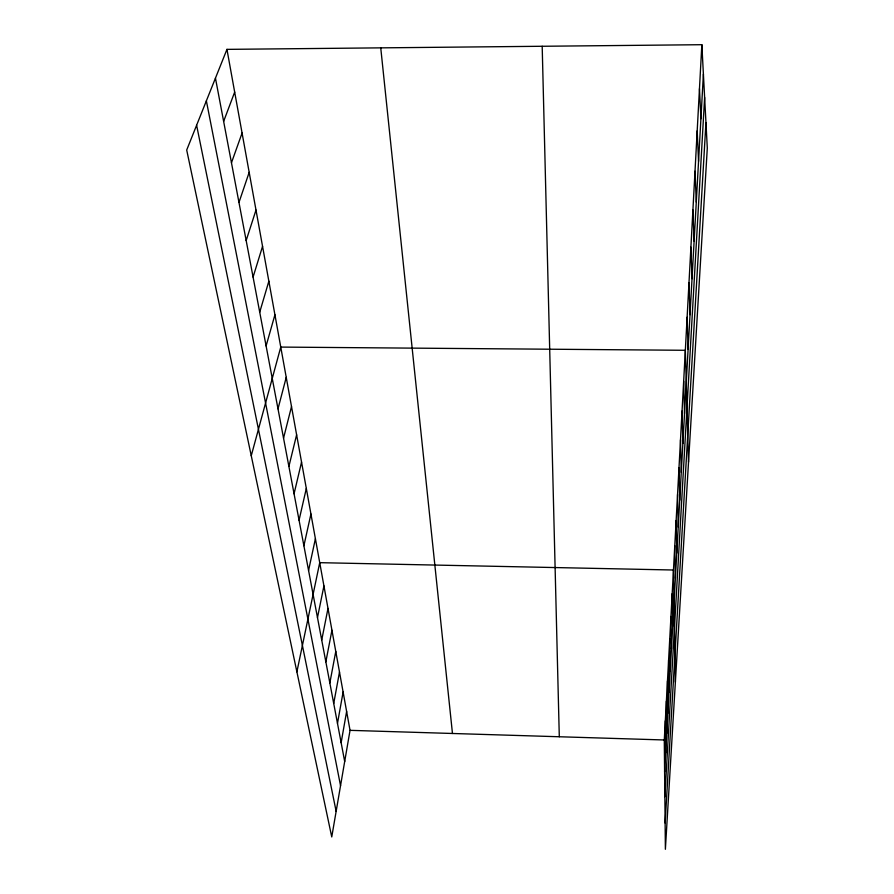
<?xml version="1.0" encoding="UTF-8"?>
<svg xmlns="http://www.w3.org/2000/svg" width="894" height="894" viewBox="0 0 894 894"><rect width="100%" height="100%" fill="white"/><g stroke="black" fill="none" stroke-linecap="round" stroke-linejoin="round"><path stroke-width="1.34" d="M701.846 44.7L707.299 148.035L665.382 849.3L664.287 739.975L701.846 44.7L226.953 49.371L186.701 150.036L331.752 836.952L350.035 730.342L226.953 49.371M664.611 771.902L703.399 74.168M664.857 796.722L704.628 97.48M665.125 823.016L705.947 122.567M341.139 742.713L346.626 711.456M337.485 723.38L343.106 692.023M333.719 703.477L339.496 672.031M329.841 682.971L335.775 651.447M325.841 661.839L331.942 630.248M321.728 640.059L327.997 608.412M317.482 617.598L323.93 585.894M296.886 671.841L319.728 562.672L673.473 570.014L675.372 682.156M308.564 570.473L315.403 538.724M303.893 545.753L310.933 513.994M299.054 520.207L306.318 488.459M294.059 493.79L301.546 462.075M288.896 466.444L296.618 434.786M283.543 438.149L291.511 406.558M278 408.837L286.236 377.346M251.259 455.728L280.761 347.084L685.34 350.292L688.525 462.042M266.099 345.944L274.927 314.755M259.718 312.185L268.859 281.197M253.08 277.073L262.557 246.319M246.163 240.531L255.997 210.056M238.966 202.457L249.18 172.33M231.468 162.775L242.084 133.038M223.634 121.383L234.675 92.093M350.035 730.342L664.287 739.975M196.613 125.272L336.144 811.35M206.369 100.854L340.547 785.714M215.454 78.136L344.693 761.509M380.743 47.863L452.465 733.482M699.477 88.707L700.93 118.734M697.197 130.837L698.56 161.345M695.018 171.223L696.292 202.145M692.928 209.956L694.113 241.235M690.917 247.146L692.034 278.716M688.983 282.873L690.034 314.699M687.128 317.236L688.112 349.275M683.675 381.213L684.536 413.553M682.055 411.039L682.871 443.48M542.189 46.276L559.298 736.757M680.502 439.837L681.262 472.345M679.004 467.64L679.719 500.204M677.551 494.516L678.222 527.114M676.143 520.509L676.769 553.118M674.791 545.664L675.372 578.25M672.199 593.594L672.713 626.113M670.958 616.447L671.45 648.91M669.762 638.595L670.221 671.003M668.6 660.085L669.025 692.414M667.472 680.949L667.874 713.188M666.388 701.198L666.756 733.337M665.326 720.866L665.661 752.904"/></g></svg>
